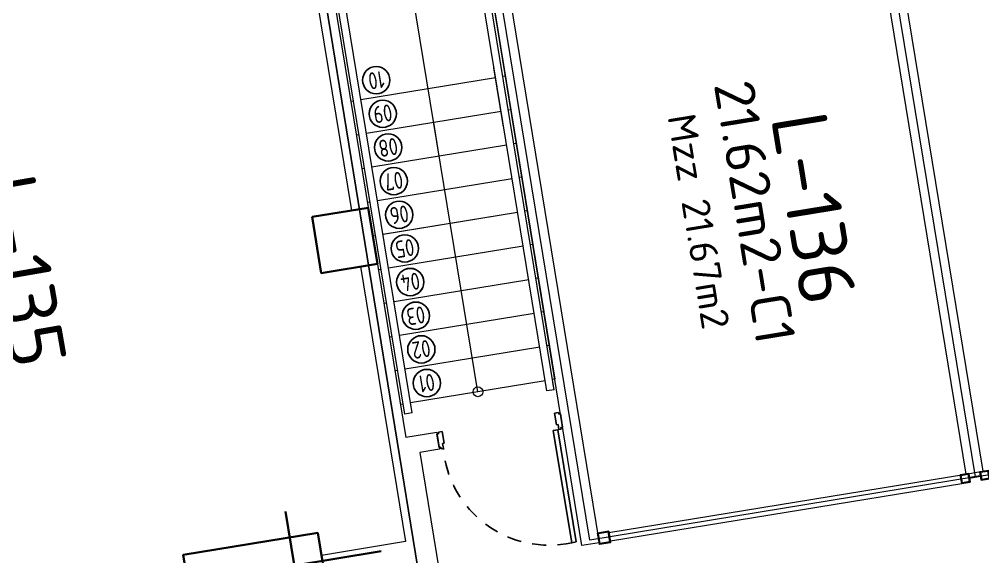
# Model space of a CAD drawing. Header units: metres. Extents: x 2 to 659295185, y -28 to 1124222152.
# Drawn here: x 655518.08 to 655526.55, y 1126650.27 to 1126654.99 of the extents above; entities that cross this region are included whole.
import ezdxf
from ezdxf.enums import TextEntityAlignment as Align

# ---------------------------------------------------------------- set-up
doc = ezdxf.new("R2010")
doc.units = ezdxf.units.M
doc.header["$MEASUREMENT"] = 0
for name, pattern in [('CCSM_C1_CUERPO BJ$0$CONTINUA', [0]), ('CCSM_C1_CUERPO BJ$0$DASHED2', [0.375, 0.25, -0.125]), ('CCSM_C1_CUERPO HP$0$CONTINUA', [0])]:
    doc.linetypes.add(name, pattern=pattern)
doc.layers.get('0').update_dxf_attribs({"linetype": 'CONTINUOUS'})
for name, color, linetype in [('CCSM_C1_CUERPO BJ$0$A-AREAS COMERCIALES', 151, 'CONTINUOUS'), ('CCSM_C1_CUERPO BJ$0$A-ESCALERAS', 7, 'CONTINUOUS'), ('CCSM_C1_CUERPO BJ$0$A-FRENTE DE LOCAL', 4, 'CONTINUOUS'), ('CCSM_C1_CUERPO BJ$0$A-PARED', 2, 'CCSM_C1_CUERPO BJ$0$CONTINUA'), ('CCSM_C1_CUERPO BJ$0$A-PUERTA', 5, 'CCSM_C1_CUERPO BJ$0$CONTINUA'), ('CCSM_C1_CUERPO BJ$0$ID_AREA EXACTA', 7, 'CONTINUOUS'), ('CCSM_C1_CUERPO BJ$0$ID_Nº LOCAL', 7, 'CONTINUOUS'), ('CCSM_C1_CUERPO BJ$0$ID_RUBRO', 7, 'CONTINUOUS'), ('CCSM_C1_CUERPO HP$0$A-MARCOS LOCALES', 4, 'CONTINUOUS'), ('CCSM_C1_CUERPO HP$0$A-PARED', 2, 'CCSM_C1_CUERPO HP$0$CONTINUA'), ('CCSM_C1_CUERPO HP$0$ID_AREA EXACTA', 7, 'CONTINUOUS'), ('CCSM_C1_CUERPO HP$0$ID_Nº LOCAL', 7, 'CONTINUOUS'), ('CCSM_C1_CUERPO HP$0$ID_RUBRO', 7, 'CONTINUOUS'), ('CCSM_C1_CUERPO HP$0$ID_USO', 7, 'CONTINUOUS')]:
    doc.layers.add(name, color=color, linetype=linetype)
for name, color, linetype, lineweight in [('CCSM_XREF ESTRUCTURA15$0$E-CA-COLUMNA', 2, 'CONTINUOUS', 35), ('CCSM_XREF ESTRUCTURA15$0$E-CB-COLUMNA', 2, 'CONTINUOUS', 35), ('CCSM_XREF ESTRUCTURA15$0$E-CH-COLUMNA', 2, 'CONTINUOUS', 35)]:
    doc.layers.add(name, color=color, linetype=linetype, lineweight=lineweight)
doc.styles.add('CCSM_C1_CUERPO BJ$0$ROMANS', font='romans__.ttf')
doc.styles.add('CCSM_C1_CUERPO HP$0$ROMANS', font='romans__.ttf')

# ---------------------------------------------------------------- blocks, each defined once
blk = doc.blocks.new('CCSM_C1_CUERPO BJ$0$NUM ESCALON')
blk.add_circle((0, 0), 0.12)
at = {"style": 'CCSM_C1_CUERPO BJ$0$ROMANS', "width": 0.75}
blk.add_attdef('00', text='', height=0.15, dxfattribs=at).set_placement((0, 0), align=Align.MIDDLE_CENTER)
blk = doc.blocks.new('CCSM_C1_CUERPO BJ$0$A$C1D910B55')
for p, q in [((-1.0699, 0.3816), (-1.0848, 0.3445)), ((-1.0848, 0.3445), (-0.157, -0.0285)), ((-1.0699, 0.3816), (-0.142, 0.0086)), ((-0.142, 0.0086), (-0.157, -0.0285)), ((-0.1309, 0.0364), (-0.1383, 0.0179)), ((-0.1383, 0.0179), (-0.0966, 0.0011)), ((-0.1169, 0.0308), (-0.1309, 0.0364)), ((-0.1113, 0.0448), (-0.1169, 0.0308)), ((-0.0966, 0.0011), (-0.1022, -0.0128)), ((-0.1022, -0.0128), (-0.0047, -0.052)), ((0, 0), (-0.0056, -0.0139)), ((-0.0056, -0.0139), (0.0083, -0.0195)), ((0.0083, -0.0195), (-0.0047, -0.052)), ((-0.5299, -0.9564), (-0.5225, -0.9378)), ((-0.516, -0.962), (-0.5299, -0.9564)), ((-0.5225, -0.9378), (-0.4807, -0.9546)), ((-0.5216, -0.9759), (-0.516, -0.962)), ((-0.4807, -0.9546), (-0.4751, -0.9407)), ((-0.4751, -0.9407), (-0.3777, -0.9798)), ((-0.4103, -1.0206), (-0.4047, -1.0067)), ((-0.4047, -1.0067), (-0.3908, -1.0123)), ((-0.3908, -1.0123), (-0.3777, -0.9798))]:
    blk.add_line(p, q)
at = {"ltscale": 0.5}
for p, q in [((-0.1113, 0.0448), (0, 0)), ((-0.5216, -0.9759), (-0.4103, -1.0206))]:
    blk.add_line(p, q, dxfattribs=at)
at = {"color": 8, "linetype": 'CCSM_C1_CUERPO BJ$0$DASHED2', "ltscale": 0.5}
blk.add_arc((-0.2399, -0.0495), 0.9322, 155.00286, 252.35624, dxfattribs=at)
blk = doc.blocks.new('CCSM_C1_CUERPO BJ$0$IDENT LOCAL')
at = {"style": 'CCSM_C1_CUERPO BJ$0$ROMANS'}
for tag, height, p in [('AREA-EXACTA', 0.5, (0.587, 0.096)), ('NºLOCAL', 0.7, (1.17, 0.119)), ('RUBRO', 0.35, (0, 0)), ('USO', 0.35, (-0.587, -0.096))]:
    blk.add_attdef(tag, text='', height=height, rotation=279.3085, dxfattribs=at).set_placement(p, align=Align.BOTTOM_CENTER)
blk = doc.blocks.new('CCSM_C1_CUERPO HP$0$IDENT LOCAL')
at = {"layer": 'CCSM_C1_CUERPO HP$0$ID_AREA EXACTA', "style": 'CCSM_C1_CUERPO HP$0$ROMANS'}
blk.add_attdef('AREA-EXACTA', text='', height=0.5, dxfattribs=at).set_placement((0, 1.245), align=Align.BOTTOM_CENTER)
at = {"layer": 'CCSM_C1_CUERPO HP$0$ID_Nº LOCAL', "style": 'CCSM_C1_CUERPO HP$0$ROMANS'}
blk.add_attdef('NºLOCAL', text='', height=0.7, dxfattribs=at).set_placement((0, 2.05), align=Align.BOTTOM_CENTER)
at = {"layer": 'CCSM_C1_CUERPO HP$0$ID_RUBRO', "style": 'CCSM_C1_CUERPO HP$0$ROMANS'}
blk.add_attdef('RUBRO', text='', height=0.35, dxfattribs=at).set_placement((0, 0.395), align=Align.BOTTOM_CENTER)
at = {"layer": 'CCSM_C1_CUERPO HP$0$ID_USO', "style": 'CCSM_C1_CUERPO HP$0$ROMANS'}
blk.add_attdef('USO', text='', height=0.35, dxfattribs=at).set_placement((0, -0.455), align=Align.BOTTOM_CENTER)
blk = doc.blocks.new('CCSM_XREF ESTRUCTURA15$0$COLUM L 120x120')
at = {"color": 5}
for p, q in [((0, 1.0952), (0, -0.4825)), ((1.4737, 0), (-0.7737, 0))]:
    blk.add_line(p, q, dxfattribs=at)
blk.add_lwpolyline([(0.95, 0.25), (0.25, 0.25), (0.25, 0.95), (-0.25, 0.95), (-0.25, -0.25), (0.95, -0.25)], close=True)
blk = doc.blocks.new('CCSM_XREF ESTRUCTURA15$0$CCSM_COLUMNA REC')
at = {"layer": 'CCSM_XREF ESTRUCTURA15$0$E-CA-COLUMNA'}
blk.add_lwpolyline([(-0.25, -0.25), (0.25, -0.25), (0.25, 0.25), (-0.25, 0.25)], close=True, dxfattribs=at)
blk = doc.blocks.new('TUBO3X3')
at = {"layer": 'CCSM_C1_CUERPO HP$0$A-MARCOS LOCALES'}
for points in [[(-0.05, 0.0125), (0.025, 0.0125), (0.025, 0.0875), (-0.05, 0.0875)], [(-0.045, 0.0175), (0.02, 0.0175), (0.02, 0.0825), (-0.045, 0.0825)]]:
    blk.add_lwpolyline(points, close=True, dxfattribs=at)
blk = doc.blocks.new('SEPARADOR MINILOCAL')
at = {"layer": 'CCSM_C1_CUERPO HP$0$A-MARCOS LOCALES'}
for p, q in [((0.5377, -0.0429), (0.6377, -0.0429)), ((0.5377, -0.0479), (0.6377, -0.0479))]:
    blk.add_line(p, q, dxfattribs=at)
for p in [(0.5127, -0.0954), (0.6877, -0.0954)]:
    blk.add_blockref('TUBO3X3', p, dxfattribs=at)
blk = doc.blocks.new('4X4')
at = {"layer": 'CCSM_C1_CUERPO HP$0$A-MARCOS LOCALES'}
for points in [[(72.9, -0.2149), (73, -0.2149), (73, -0.1149), (72.9, -0.1149)], [(72.905, -0.2099), (72.995, -0.2099), (72.995, -0.1199), (72.905, -0.1199)]]:
    blk.add_lwpolyline(points, close=True, dxfattribs=at)

msp = doc.modelspace()

# ---------------------------------------------------------------- linework, layer by layer
at = {"layer": 'CCSM_C1_CUERPO BJ$0$A-AREAS COMERCIALES', "lineweight": 5}
for points in [[(655528.856, 1126657.7419), (655525.4645, 1126657.186), (655526.4834, 1126650.9699), (655529.8749, 1126651.5258)], [(655526.4834, 1126650.9699), (655523.0955, 1126650.4145), (655522.0766, 1126656.6307), (655525.4645, 1126657.186)]]:
    msp.add_lwpolyline(points, close=True, dxfattribs=at)
at = {"layer": 'CCSM_C1_CUERPO BJ$0$A-AREAS COMERCIALES'}
msp.add_lwpolyline([(655520.5711, 1126656.3839), (655514.0332, 1126655.3123), (655515.0521, 1126649.0962), (655521.5828, 1126650.1666), (655520.5711, 1126656.3839)], close=True, dxfattribs=at)
at = {"layer": 'CCSM_C1_CUERPO BJ$0$A-ESCALERAS', "lineweight": 5}
for p, q in [((655521.4695, 1126651.5218), (655520.4099, 1126657.9864)), ((655521.5337, 1126651.5323), (655520.4778, 1126657.9743)), ((655522.1112, 1126651.7181), (655521.1068, 1126657.8464)), ((655522.7179, 1126651.7264), (655521.7172, 1126657.8316)), ((655522.782, 1126651.7369), (655521.7862, 1126657.8125)), ((655522.7921, 1126651.8297), (655521.8119, 1126657.8101)), ((655522.337, 1126654.0499), (655522.252, 1126654.5684)), ((655522.3371, 1126654.0498), (655522.2521, 1126654.5683)), ((655522.2666, 1126654.4796), (655521.0824, 1126654.2855)), ((655522.2666, 1126654.4795), (655521.0824, 1126654.2854)), ((655522.3554, 1126654.4942), (655522.3308, 1126654.4901)), ((655522.3555, 1126654.4941), (655522.3308, 1126654.49)), ((655521.0183, 1126654.275), (655520.9936, 1126654.271)), ((655521.0183, 1126654.2749), (655520.9936, 1126654.2709)), ((655522.4039, 1126654.1981), (655522.3793, 1126654.1941)), ((655522.404, 1126654.198), (655522.3793, 1126654.194)), ((655521.8674, 1126654.1102), (655521.1309, 1126653.9895)), ((655521.8675, 1126654.1101), (655521.131, 1126653.9894)), ((655522.3151, 1126654.1836), (655521.8674, 1126654.1102)), ((655522.3152, 1126654.1835), (655521.8675, 1126654.1101)), ((655521.7716, 1126653.7905), (655521.723, 1126654.0865)), ((655521.7716, 1126653.7904), (655521.7231, 1126654.0864)), ((655521.0668, 1126653.979), (655521.0421, 1126653.9749)), ((655521.0668, 1126653.9789), (655521.0422, 1126653.9748)), ((655522.3637, 1126653.8875), (655521.1795, 1126653.6934)), ((655522.3637, 1126653.8874), (655521.1795, 1126653.6933)), ((655522.4525, 1126653.9021), (655522.4278, 1126653.898)), ((655522.4525, 1126653.902), (655522.4278, 1126653.8979)), ((655521.1153, 1126653.6829), (655521.0906, 1126653.6789)), ((655521.1154, 1126653.6828), (655521.0907, 1126653.6788)), ((655522.4122, 1126653.5915), (655521.228, 1126653.3974)), ((655522.4122, 1126653.5914), (655521.228, 1126653.3973)), ((655522.501, 1126653.606), (655522.4763, 1126653.602)), ((655522.501, 1126653.6059), (655522.4764, 1126653.6019)), ((655521.1638, 1126653.3869), (655521.1392, 1126653.3828)), ((655521.1639, 1126653.3868), (655521.1392, 1126653.3827)), ((655522.4607, 1126653.2954), (655521.2765, 1126653.1013)), ((655522.4607, 1126653.2953), (655521.2766, 1126653.1012)), ((655522.5495, 1126653.31), (655522.5248, 1126653.3059)), ((655522.5496, 1126653.3099), (655522.5249, 1126653.3058)), ((655521.2124, 1126653.0908), (655521.1877, 1126653.0868)), ((655521.2124, 1126653.0907), (655521.1877, 1126653.0867)), ((655522.5092, 1126652.9994), (655521.325, 1126652.8053)), ((655522.5093, 1126652.9993), (655521.3251, 1126652.8052)), ((655522.598, 1126653.0139), (655522.5734, 1126653.0099)), ((655522.5981, 1126653.0138), (655522.5734, 1126653.0098)), ((655521.2609, 1126652.7948), (655521.2362, 1126652.7907)), ((655521.2609, 1126652.7947), (655521.2363, 1126652.7906)), ((655522.5578, 1126652.7033), (655521.3736, 1126652.5092)), ((655522.5578, 1126652.7032), (655521.3736, 1126652.5091)), ((655522.6466, 1126652.7179), (655522.6219, 1126652.7138)), ((655522.6466, 1126652.7178), (655522.6219, 1126652.7137)), ((655521.3094, 1126652.4987), (655521.2847, 1126652.4947)), ((655521.3095, 1126652.4986), (655521.2848, 1126652.4946)), ((655522.6063, 1126652.4073), (655521.4221, 1126652.2132)), ((655522.6063, 1126652.4072), (655521.4221, 1126652.2131)), ((655522.6951, 1126652.4218), (655522.6704, 1126652.4178)), ((655522.6951, 1126652.4217), (655522.6705, 1126652.4177)), ((655521.3579, 1126652.2027), (655521.3333, 1126652.1986)), ((655521.358, 1126652.2026), (655521.3333, 1126652.1985)), ((655522.6548, 1126652.1112), (655521.4706, 1126651.9171)), ((655522.7436, 1126652.1258), (655522.7189, 1126652.1217)), ((655521.4065, 1126651.9066), (655521.3818, 1126651.9026)), ((655522.7033, 1126651.8152), (655521.5191, 1126651.6211)), ((655522.7921, 1126651.8297), (655522.7675, 1126651.8257)), ((655522.782, 1126651.7369), (655522.7179, 1126651.7264)), ((655522.782, 1126651.7369), (655522.7715, 1126651.801)), ((655521.455, 1126651.6106), (655521.4303, 1126651.6065)), ((655521.5337, 1126651.5323), (655521.4695, 1126651.5218))]:
    msp.add_line(p, q, dxfattribs=at)
msp.add_circle((655522.1112, 1126651.7181), 0.043, dxfattribs=at)
at = {"layer": 'CCSM_C1_CUERPO BJ$0$A-FRENTE DE LOCAL', "lineweight": 5}
for points in [[(655523.2642, 1126650.4802), (655526.4033, 1126650.9948)], [(655523.2763, 1126650.4062), (655526.3662, 1126650.9127)]]:
    msp.add_lwpolyline(points, dxfattribs=at)
at = {"layer": 'CCSM_C1_CUERPO BJ$0$A-PARED', "lineweight": 5}
for p, q in [((655525.4027, 1126657.0999), (655526.4023, 1126650.9946)), ((655525.5507, 1126657.1241), (655526.5514, 1126651.0191))]:
    msp.add_line(p, q, dxfattribs=at)
at = {"layer": 'CCSM_C1_CUERPO BJ$0$A-PARED', "lineweight": 5, "extrusion": (0, 0, -1)}
for p, q in [((655522.1673, 1126656.5695), (655523.1776, 1126650.39)), ((655520.5092, 1126656.2978), (655520.9985, 1126653.3126)), ((655520.5093, 1126656.2977), (655520.9986, 1126653.3125))]:
    msp.add_line(p, q, dxfattribs=at)
at = {"layer": 'CCSM_C1_CUERPO BJ$0$A-PARED', "lineweight": 5}
for points in [[(655523.1776, 1126650.39), (655523.0255, 1126650.365), (655522.0192, 1126656.5453)], [(655520.6572, 1126656.322), (655521.0171, 1126654.1263)], [(655520.6573, 1126656.3219), (655521.0172, 1126654.1262)], [(655521.0171, 1126654.1263), (655521.4776, 1126651.3172)], [(655521.0792, 1126652.8192), (655521.4752, 1126650.4002), (655520.7358, 1126650.2784)], [(655521.7486, 1126651.3616), (655521.4774, 1126651.3172)], [(655521.7486, 1126651.3616), (655521.7729, 1126651.2136)], [(655521.7729, 1126651.2136), (655521.6005, 1126651.1853), (655521.7711, 1126650.1449), (655520.7881, 1126649.9829)], [(655526.4023, 1126650.9946), (655526.5503, 1126651.0189)]]:
    msp.add_lwpolyline(points, dxfattribs=at)

# ---------------------------------------------------------------- block references
at = {"lineweight": 5}
ref = msp.add_blockref('CCSM_C1_CUERPO BJ$0$IDENT LOCAL', (655523.6873, 1126653.1064), dxfattribs=dict(at, xscale=0.7000000000307619, yscale=0.7000000000307619, zscale=0.7000000000307619, rotation=359.9864694980393))
ref.add_attrib('NºLOCAL', 'L-136', dxfattribs={"layer": 'CCSM_C1_CUERPO BJ$0$ID_Nº LOCAL', "height": 0.49, "rotation": 279.29492, "style": 'CCSM_C1_CUERPO BJ$0$ROMANS'}).set_placement((655524.6786, 1126653.2686), align=Align.BOTTOM_CENTER)
ref.add_attrib('RUBRO', 'Mzz 21.67m2', dxfattribs={"layer": 'CCSM_C1_CUERPO BJ$0$ID_RUBRO', "height": 0.245, "rotation": 279.29492, "style": 'CCSM_C1_CUERPO BJ$0$ROMANS'}).set_placement((655523.8597, 1126653.1852), align=Align.BOTTOM_CENTER)
ref.add_attrib('AREA-EXACTA', '21.62m2-C1', dxfattribs={"layer": 'CCSM_C1_CUERPO BJ$0$ID_AREA EXACTA', "height": 0.35, "rotation": 279.29492, "style": 'CCSM_C1_CUERPO BJ$0$ROMANS'}).set_placement((655524.2707, 1126653.2525), align=Align.BOTTOM_CENTER)
ref = msp.add_blockref('CCSM_C1_CUERPO HP$0$IDENT LOCAL', (655516.7381, 1126652.543), dxfattribs=dict(at, xscale=0.7000000000248039, yscale=0.7000000000248039, zscale=0.7000000000248039, rotation=0.5630142739744908))
ref.add_attrib('NºLOCAL', 'L-135', dxfattribs={"layer": 'CCSM_C1_CUERPO HP$0$ID_Nº LOCAL', "height": 0.49, "rotation": 279.87147, "style": 'CCSM_C1_CUERPO HP$0$ROMANS'}).set_placement((655517.7277, 1126652.7152), align=Align.BOTTOM_CENTER)
ref.add_attrib('RUBRO', '41.71m2-Mzz ', dxfattribs={"layer": 'CCSM_C1_CUERPO HP$0$ID_RUBRO', "height": 0.245, "rotation": 279.87147, "style": 'CCSM_C1_CUERPO HP$0$ROMANS'}).set_placement((655516.9097, 1126652.6236), align=Align.BOTTOM_CENTER)
ref.add_attrib('AREA-EXACTA', '41.71m2-C1', dxfattribs={"layer": 'CCSM_C1_CUERPO HP$0$ID_AREA EXACTA', "height": 0.35, "rotation": 279.87147, "style": 'CCSM_C1_CUERPO HP$0$ROMANS'}).set_placement((655517.32, 1126652.695), align=Align.BOTTOM_CENTER)
at = {"layer": 'CCSM_C1_CUERPO BJ$0$A-ESCALERAS', "color": 8, "linetype": 'CCSM_C1_CUERPO BJ$0$DASHED2', "lineweight": 5}
ref = msp.add_blockref('CCSM_C1_CUERPO BJ$0$NUM ESCALON', (655521.2173, 1126654.4584), dxfattribs=dict(at, xscale=-1, rotation=9.308451280928294))
ref.add_attrib('00', '10', dxfattribs={"layer": '0', "height": 0.15, "rotation": 189.30845, "style": 'CCSM_C1_CUERPO BJ$0$ROMANS', "width": 0.75}).set_placement((655521.2173, 1126654.4584), align=Align.MIDDLE_CENTER)
ref = msp.add_blockref('CCSM_C1_CUERPO BJ$0$NUM ESCALON', (655521.2174, 1126654.4583), dxfattribs=dict(at, xscale=-1, rotation=9.308592897621626))
ref.add_attrib('00', '10', dxfattribs={"layer": '0', "height": 0.15, "rotation": 189.30859, "style": 'CCSM_C1_CUERPO BJ$0$ROMANS', "width": 0.75}).set_placement((655521.2174, 1126654.4583), align=Align.MIDDLE_CENTER)
at = {"layer": 'CCSM_C1_CUERPO BJ$0$A-ESCALERAS', "lineweight": 5}
ref = msp.add_blockref('CCSM_C1_CUERPO BJ$0$NUM ESCALON', (655521.274, 1126654.1637), dxfattribs=dict(at, xscale=-1, rotation=9.308451280928294))
ref.add_attrib('00', '09', dxfattribs={"layer": '0', "height": 0.15, "rotation": 189.30845, "style": 'CCSM_C1_CUERPO BJ$0$ROMANS', "width": 0.75}).set_placement((655521.274, 1126654.1637), align=Align.MIDDLE_CENTER)
ref = msp.add_blockref('CCSM_C1_CUERPO BJ$0$NUM ESCALON', (655521.274, 1126654.1636), dxfattribs=dict(at, xscale=-1, rotation=9.308592897621626))
ref.add_attrib('00', '09', dxfattribs={"layer": '0', "height": 0.15, "rotation": 189.30859, "style": 'CCSM_C1_CUERPO BJ$0$ROMANS', "width": 0.75}).set_placement((655521.274, 1126654.1636), align=Align.MIDDLE_CENTER)
ref = msp.add_blockref('CCSM_C1_CUERPO BJ$0$NUM ESCALON', (655521.3225, 1126653.8677), dxfattribs=dict(at, xscale=-1, rotation=9.308451280928294))
ref.add_attrib('00', '08', dxfattribs={"layer": '0', "height": 0.15, "rotation": 189.30845, "style": 'CCSM_C1_CUERPO BJ$0$ROMANS', "width": 0.75}).set_placement((655521.3225, 1126653.8677), align=Align.MIDDLE_CENTER)
ref = msp.add_blockref('CCSM_C1_CUERPO BJ$0$NUM ESCALON', (655521.3225, 1126653.8676), dxfattribs=dict(at, xscale=-1, rotation=9.308592897621626))
ref.add_attrib('00', '08', dxfattribs={"layer": '0', "height": 0.15, "rotation": 189.30859, "style": 'CCSM_C1_CUERPO BJ$0$ROMANS', "width": 0.75}).set_placement((655521.3225, 1126653.8676), align=Align.MIDDLE_CENTER)
ref = msp.add_blockref('CCSM_C1_CUERPO BJ$0$NUM ESCALON', (655521.371, 1126653.5716), dxfattribs=dict(at, xscale=-1, rotation=9.308451280928294))
ref.add_attrib('00', '07', dxfattribs={"layer": '0', "height": 0.15, "rotation": 189.30845, "style": 'CCSM_C1_CUERPO BJ$0$ROMANS', "width": 0.75}).set_placement((655521.371, 1126653.5716), align=Align.MIDDLE_CENTER)
ref = msp.add_blockref('CCSM_C1_CUERPO BJ$0$NUM ESCALON', (655521.3711, 1126653.5715), dxfattribs=dict(at, xscale=-1, rotation=9.308592897621626))
ref.add_attrib('00', '07', dxfattribs={"layer": '0', "height": 0.15, "rotation": 189.30859, "style": 'CCSM_C1_CUERPO BJ$0$ROMANS', "width": 0.75}).set_placement((655521.3711, 1126653.5715), align=Align.MIDDLE_CENTER)
ref = msp.add_blockref('CCSM_C1_CUERPO BJ$0$NUM ESCALON', (655521.4195, 1126653.2756), dxfattribs=dict(at, xscale=-1, rotation=9.308451280928294))
ref.add_attrib('00', '06', dxfattribs={"layer": '0', "height": 0.15, "rotation": 189.30845, "style": 'CCSM_C1_CUERPO BJ$0$ROMANS', "width": 0.75}).set_placement((655521.4195, 1126653.2756), align=Align.MIDDLE_CENTER)
ref = msp.add_blockref('CCSM_C1_CUERPO BJ$0$NUM ESCALON', (655521.4196, 1126653.2755), dxfattribs=dict(at, xscale=-1, rotation=9.308592897621626))
ref.add_attrib('00', '06', dxfattribs={"layer": '0', "height": 0.15, "rotation": 189.30859, "style": 'CCSM_C1_CUERPO BJ$0$ROMANS', "width": 0.75}).set_placement((655521.4196, 1126653.2755), align=Align.MIDDLE_CENTER)
ref = msp.add_blockref('CCSM_C1_CUERPO BJ$0$NUM ESCALON', (655521.4681, 1126652.9795), dxfattribs=dict(at, xscale=-1, rotation=9.308451280928294))
ref.add_attrib('00', '05', dxfattribs={"layer": '0', "height": 0.15, "rotation": 189.30845, "style": 'CCSM_C1_CUERPO BJ$0$ROMANS', "width": 0.75}).set_placement((655521.4681, 1126652.9795), align=Align.MIDDLE_CENTER)
ref = msp.add_blockref('CCSM_C1_CUERPO BJ$0$NUM ESCALON', (655521.4681, 1126652.9794), dxfattribs=dict(at, xscale=-1, rotation=9.308592897621626))
ref.add_attrib('00', '05', dxfattribs={"layer": '0', "height": 0.15, "rotation": 189.30859, "style": 'CCSM_C1_CUERPO BJ$0$ROMANS', "width": 0.75}).set_placement((655521.4681, 1126652.9794), align=Align.MIDDLE_CENTER)
ref = msp.add_blockref('CCSM_C1_CUERPO BJ$0$NUM ESCALON', (655521.5166, 1126652.6835), dxfattribs=dict(at, xscale=-1, rotation=9.308451280928294))
ref.add_attrib('00', '04', dxfattribs={"layer": '0', "height": 0.15, "rotation": 189.30845, "style": 'CCSM_C1_CUERPO BJ$0$ROMANS', "width": 0.75}).set_placement((655521.5166, 1126652.6835), align=Align.MIDDLE_CENTER)
ref = msp.add_blockref('CCSM_C1_CUERPO BJ$0$NUM ESCALON', (655521.5166, 1126652.6834), dxfattribs=dict(at, xscale=-1, rotation=9.308592897621626))
ref.add_attrib('00', '04', dxfattribs={"layer": '0', "height": 0.15, "rotation": 189.30859, "style": 'CCSM_C1_CUERPO BJ$0$ROMANS', "width": 0.75}).set_placement((655521.5166, 1126652.6834), align=Align.MIDDLE_CENTER)
ref = msp.add_blockref('CCSM_C1_CUERPO BJ$0$NUM ESCALON', (655521.5651, 1126652.3874), dxfattribs=dict(at, xscale=-1, rotation=9.308451280928294))
ref.add_attrib('00', '03', dxfattribs={"layer": '0', "height": 0.15, "rotation": 189.30845, "style": 'CCSM_C1_CUERPO BJ$0$ROMANS', "width": 0.75}).set_placement((655521.5651, 1126652.3874), align=Align.MIDDLE_CENTER)
ref = msp.add_blockref('CCSM_C1_CUERPO BJ$0$NUM ESCALON', (655521.5652, 1126652.3873), dxfattribs=dict(at, xscale=-1, rotation=9.308592897621626))
ref.add_attrib('00', '03', dxfattribs={"layer": '0', "height": 0.15, "rotation": 189.30859, "style": 'CCSM_C1_CUERPO BJ$0$ROMANS', "width": 0.75}).set_placement((655521.5652, 1126652.3873), align=Align.MIDDLE_CENTER)
ref = msp.add_blockref('CCSM_C1_CUERPO BJ$0$NUM ESCALON', (655521.6136, 1126652.0914), dxfattribs=dict(at, xscale=-1, rotation=9.308451280928294))
ref.add_attrib('00', '02', dxfattribs={"layer": '0', "height": 0.15, "rotation": 189.30845, "style": 'CCSM_C1_CUERPO BJ$0$ROMANS', "width": 0.75}).set_placement((655521.6136, 1126652.0914), align=Align.MIDDLE_CENTER)
ref = msp.add_blockref('CCSM_C1_CUERPO BJ$0$NUM ESCALON', (655521.6622, 1126651.7953), dxfattribs=dict(at, xscale=-1, rotation=9.308451280928294))
ref.add_attrib('00', '01', dxfattribs={"layer": '0', "height": 0.15, "rotation": 189.30845, "style": 'CCSM_C1_CUERPO BJ$0$ROMANS', "width": 0.75}).set_placement((655521.6622, 1126651.7953), align=Align.MIDDLE_CENTER)
at = {"layer": 'CCSM_C1_CUERPO BJ$0$A-PUERTA', "lineweight": 5, "ltscale": 0.5, "xscale": -1, "rotation": 257.4092901491696}
msp.add_blockref('CCSM_C1_CUERPO BJ$0$A$C1D910B55', (655522.8365, 1126651.5247), dxfattribs=at)
at = {"layer": 'CCSM_C1_CUERPO HP$0$A-MARCOS LOCALES', "rotation": 9.308446603001874}
msp.add_blockref('SEPARADOR MINILOCAL', (655525.8961, 1126650.9197), dxfattribs=at)
at = {"layer": 'CCSM_C1_CUERPO HP$0$A-PARED', "rotation": 279.3084464878665}
msp.add_blockref('4X4', (655511.584, 1126722.4511), dxfattribs=at)
at = {"layer": 'CCSM_XREF ESTRUCTURA15$0$E-CB-COLUMNA', "lineweight": 5}
for p, rotation in [((655520.9403, 1126653.0497), 279.3085229007255), ((655520.9403, 1126653.0496), 279.3086645174188)]:
    msp.add_blockref('CCSM_XREF ESTRUCTURA15$0$CCSM_COLUMNA REC', p, dxfattribs=dict(at, rotation=rotation))
at = {"layer": 'CCSM_XREF ESTRUCTURA15$0$E-CH-COLUMNA', "lineweight": 5, "rotation": 189.3084512809282}
msp.add_blockref('CCSM_XREF ESTRUCTURA15$0$COLUM L 120x120', (655520.4969, 1126650.1904), dxfattribs=at)

doc.saveas('drawing.dxf')
